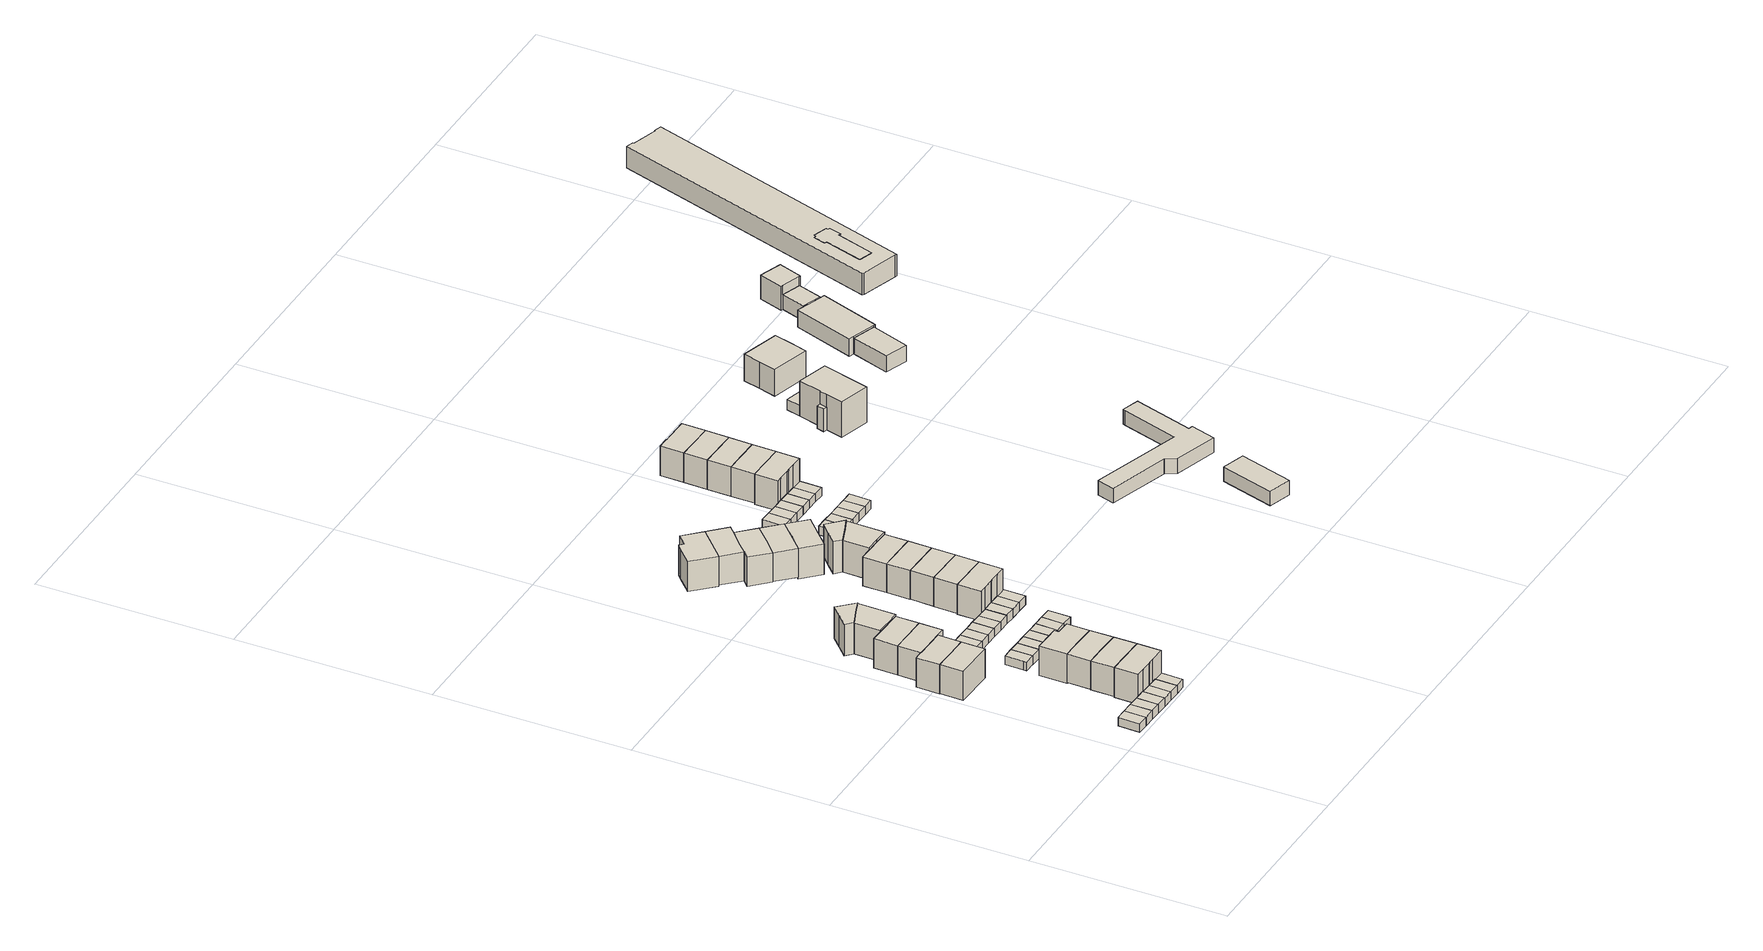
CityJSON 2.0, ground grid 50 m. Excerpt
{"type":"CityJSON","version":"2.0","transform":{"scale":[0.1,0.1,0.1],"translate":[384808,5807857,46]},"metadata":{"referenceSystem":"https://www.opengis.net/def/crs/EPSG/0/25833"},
"CityObjects":{
"building1":{"type":"Building","attributes":{"Gemeindeschluessel":"11000006","BezugspunktDach":"2200","function":"31001_2463","measuredHeight":2.34,"storeysAboveGround":1},"address":[{"country":"Germany","locality":"Berlin","thoroughfareNumber":"16 (1)","thoroughfareName":"Westfalenring"}],"geometry":[{"type":"Solid","lod":"1","boundaries":[[[[0,1,2,3]],[[4,5,6,7]],[[4,7,3,2]],[[5,4,2,1]],[[6,5,1,0]],[[7,6,0,3]]]]}]},
"building2":{"type":"Building","attributes":{"Gemeindeschluessel":"11000006","BezugspunktDach":"2200","function":"31001_2463","measuredHeight":2.36,"storeysAboveGround":1},"address":[{"country":"Germany","locality":"Berlin","thoroughfareNumber":"16 (2)","thoroughfareName":"Westfalenring"}],"geometry":[{"type":"Solid","lod":"1","boundaries":[[[[8,9,1,0]],[[10,11,12,13]],[[10,13,0,1]],[[11,10,1,9]],[[12,11,9,8]],[[13,12,8,0]]]]}]},
"building3":{"type":"Building","attributes":{"Gemeindeschluessel":"11000006","BezugspunktDach":"2200","function":"31001_2463","measuredHeight":2.37,"storeysAboveGround":1},"address":[{"country":"Germany","locality":"Berlin","thoroughfareNumber":"16 (3)","thoroughfareName":"Westfalenring"}],"geometry":[{"type":"Solid","lod":"1","boundaries":[[[[14,15,9,8]],[[11,16,17,12]],[[11,12,8,9]],[[16,11,9,15]],[[17,16,15,14]],[[12,17,14,8]]]]}]},
"building4":{"type":"Building","attributes":{"Gemeindeschluessel":"11000006","BezugspunktDach":"2200","function":"31001_2463","measuredHeight":2.36,"storeysAboveGround":1},"address":[{"country":"Germany","locality":"Berlin","thoroughfareNumber":"16 (4)","thoroughfareName":"Westfalenring"}],"geometry":[{"type":"Solid","lod":"1","boundaries":[[[[18,19,20,15,14]],[[16,21,22,23,17]],[[16,17,14,15]],[[21,16,15,20]],[[22,21,20,19]],[[23,22,19,18]],[[17,23,18,14]]]]}]},
"building5":{"type":"Building","attributes":{"Gemeindeschluessel":"11000006","BezugspunktDach":"2200","function":"31001_1010","measuredHeight":9.63,"storeysAboveGround":2},"address":[{"country":"Germany","locality":"Berlin","thoroughfareNumber":"14A","thoroughfareName":"Westfalenring"}],"geometry":[{"type":"Solid","lod":"1","boundaries":[[[[24,25,26,27,28]],[[29,30,31,32,33]],[[29,33,28,27]],[[30,29,27,26]],[[31,30,26,25]],[[32,31,25,24]],[[33,32,24,28]]]]}]},
"building6":{"type":"Building","attributes":{"Gemeindeschluessel":"11000006","BezugspunktDach":"2200","function":"31001_1010","measuredHeight":9.64,"storeysAboveGround":2},"address":[{"country":"Germany","locality":"Berlin","thoroughfareNumber":"14","thoroughfareName":"Westfalenring"}],"geometry":[{"type":"Solid","lod":"1","boundaries":[[[[26,25,34,35,36,37,38,27]],[[39,40,41,42,43,44,45,46]],[[39,46,27,38]],[[40,39,38,37]],[[41,40,37,36]],[[42,41,36,35]],[[43,42,35,34]],[[44,43,34,25]],[[45,44,25,26]],[[46,45,26,27]]]]}]},
"building7":{"type":"Building","attributes":{"Gemeindeschluessel":"11000006","BezugspunktDach":"2200","function":"31001_2463","measuredHeight":2.31,"storeysAboveGround":1},"address":[{"country":"Germany","locality":"Berlin","thoroughfareNumber":"16 (5)","thoroughfareName":"Westfalenring"}],"geometry":[{"type":"Solid","lod":"1","boundaries":[[[[47,48,49,50]],[[22,51,52,23]],[[22,23,50,49]],[[51,22,49,48]],[[52,51,48,47]],[[23,52,47,50]]]]}]},
"building8":{"type":"Building","attributes":{"Gemeindeschluessel":"11000006","BezugspunktDach":"2200","function":"31001_2463","measuredHeight":2.15,"storeysAboveGround":1},"address":[{"country":"Germany","locality":"Berlin","thoroughfareNumber":"16 (6)","thoroughfareName":"Westfalenring"}],"geometry":[{"type":"Solid","lod":"1","boundaries":[[[[53,54,55,56]],[[51,57,58,52]],[[51,52,56,55]],[[57,51,55,54]],[[58,57,54,53]],[[52,58,53,56]]]]}]},
"building9":{"type":"Building","attributes":{"Gemeindeschluessel":"11000006","BezugspunktDach":"2200","function":"31001_1010","measuredHeight":9.64,"storeysAboveGround":2},"address":[{"country":"Germany","locality":"Berlin","thoroughfareNumber":"12B","thoroughfareName":"Westfalenring"}],"geometry":[{"type":"Solid","lod":"1","boundaries":[[[[59,34,60,61,62,63,37,36]],[[40,64,65,66,67,43,68,41]],[[40,41,36,37]],[[64,40,37,63]],[[65,64,63,62]],[[66,65,62,61]],[[67,66,61,60]],[[43,67,60,34]],[[68,43,34,59]],[[41,68,59,36]]]]}]},
"building10":{"type":"Building","attributes":{"Gemeindeschluessel":"11000006","BezugspunktDach":"2200","function":"31001_1010","measuredHeight":9.8,"storeysAboveGround":2},"address":[{"country":"Germany","locality":"Berlin","thoroughfareNumber":"16C","thoroughfareName":"Westfalenring"}],"geometry":[{"type":"Solid","lod":"1","boundaries":[[[[69,70,71,72,73,74,75,76,77]],[[78,79,80,81,82,83,84,85,86]],[[78,86,77,76]],[[79,78,76,75]],[[80,79,75,74]],[[81,80,74,73]],[[82,81,73,72]],[[83,82,72,71]],[[84,83,71,70]],[[85,84,70,69]],[[86,85,69,77]]]]}]},
"building11":{"type":"Building","attributes":{"Gemeindeschluessel":"11000006","BezugspunktDach":"2200","function":"31001_1010","measuredHeight":9.65,"storeysAboveGround":2},"address":[{"country":"Germany","locality":"Berlin","thoroughfareNumber":"12A","thoroughfareName":"Westfalenring"}],"geometry":[{"type":"Solid","lod":"1","boundaries":[[[[62,61,87,88,89,90,63]],[[91,92,93,94,66,65,64]],[[91,64,63,90]],[[92,91,90,89]],[[93,92,89,88]],[[94,93,88,87]],[[66,94,87,61]],[[65,66,61,62]],[[64,65,62,63]]]]}]},
"building12":{"type":"Building","attributes":{"Gemeindeschluessel":"11000006","BezugspunktDach":"2200","function":"31001_1010","measuredHeight":9.58,"storeysAboveGround":2},"address":[{"country":"Germany","locality":"Berlin","thoroughfareNumber":"16B","thoroughfareName":"Westfalenring"}],"geometry":[{"type":"Solid","lod":"1","boundaries":[[[[74,95,96,97,76]],[[98,99,100,101,102]],[[98,102,76,97]],[[99,98,97,96]],[[100,99,96,95]],[[101,100,95,74]],[[102,101,74,76]]]]}]},
"building13":{"type":"Building","attributes":{"Gemeindeschluessel":"11000006","BezugspunktDach":"2200","function":"31001_2463","measuredHeight":2.21,"storeysAboveGround":1},"address":[{"country":"Germany","locality":"Berlin","thoroughfareNumber":"16 (7)","thoroughfareName":"Westfalenring"}],"geometry":[{"type":"Solid","lod":"1","boundaries":[[[[103,104,54,53]],[[57,105,106,58]],[[57,58,53,54]],[[105,57,54,104]],[[106,105,104,103]],[[58,106,103,53]]]]}]},
"building14":{"type":"Building","attributes":{"Gemeindeschluessel":"11000006","BezugspunktDach":"2200","function":"31001_1010","measuredHeight":9.56,"storeysAboveGround":2},"address":[{"country":"Germany","locality":"Berlin","thoroughfareNumber":"16A","thoroughfareName":"Westfalenring"}],"geometry":[{"type":"Solid","lod":"1","boundaries":[[[[95,107,108,109,97]],[[110,111,112,113,114]],[[110,114,97,109]],[[111,110,109,108]],[[112,111,108,107]],[[113,112,107,95]],[[114,113,95,97]]]]}]},
"building15":{"type":"Building","attributes":{"Gemeindeschluessel":"11000006","BezugspunktDach":"2200","function":"31001_2463","measuredHeight":2.31,"storeysAboveGround":1},"address":[{"country":"Germany","locality":"Berlin","thoroughfareNumber":"14B (1)","thoroughfareName":"Westfalenring"}],"geometry":[{"type":"Solid","lod":"1","boundaries":[[[[115,116,117,118,119,120]],[[121,122,123,124,125,126]],[[121,126,120,119]],[[122,121,119,118]],[[123,122,118,117]],[[124,123,117,116]],[[125,124,116,115]],[[126,125,115,120]]]]}]},
"building16":{"type":"Building","attributes":{"Gemeindeschluessel":"11000006","function":"31001_1010"},"address":[{"country":"Germany","locality":"Berlin","thoroughfareNumber":"12","thoroughfareName":"Westfalenring"}],"children":["building16-1","building16-2"]},
"building16-1":{"type":"BuildingPart","attributes":{"BezugspunktDach":"2200","measuredHeight":9.55,"storeysAboveGround":2},"parents":["building16"],"geometry":[{"type":"MultiSurface","lod":"1","boundaries":[[[127,128,129,130,131,132]],[[133,134,135,94,136,92]],[[133,92,132,131]],[[94,135,129,128]],[[136,94,128,127]],[[92,136,127,132]],[[133,137,131,130,134]],[[134,130,129,135]]]}]},
"building16-2":{"type":"BuildingPart","attributes":{"BezugspunktDach":"2200","measuredHeight":9.68,"storeysAboveGround":2},"parents":["building16"],"geometry":[{"type":"MultiSurface","lod":"1","boundaries":[[[138,139,140,141,142,143]],[[144,145,135,134,133,146]],[[144,146,143,142]],[[145,144,142,141]],[[135,145,141,140]],[[130,129,135,140,139]],[[133,131,130,134,139,138]],[[146,133,138,143]],[[134,135,129,130]],[[134,130,131,133]]]}]},
"building17":{"type":"Building","attributes":{"Gemeindeschluessel":"11000006","BezugspunktDach":"2200","function":"31001_1010","measuredHeight":9.85,"storeysAboveGround":2},"address":[{"country":"Germany","locality":"Berlin","thoroughfareNumber":"16","thoroughfareName":"Westfalenring"}],"geometry":[{"type":"Solid","lod":"1","boundaries":[[[[108,107,147,148,149,150,151,109]],[[152,153,154,155,156,157,158,159]],[[152,159,109,151]],[[153,152,151,150]],[[154,153,150,149]],[[155,154,149,148]],[[156,155,148,147]],[[157,156,147,107]],[[158,157,107,108]],[[159,158,108,109]]]]}]},
"building18":{"type":"Building","attributes":{"Gemeindeschluessel":"11000006","BezugspunktDach":"2200","function":"31001_2463","measuredHeight":2.36,"storeysAboveGround":1},"address":[{"country":"Germany","locality":"Berlin","thoroughfareNumber":"13J (1)","thoroughfareName":"Ahlener Weg"}],"geometry":[{"type":"Solid","lod":"1","boundaries":[[[[160,161,162,117,116,115]],[[163,164,165,166,167,168]],[[163,168,115,116]],[[164,163,116,117]],[[165,164,117,162]],[[166,165,162,161]],[[167,166,161,160]],[[168,167,160,115]]]]}]},
"building19":{"type":"Building","attributes":{"Gemeindeschluessel":"11000006","BezugspunktDach":"2200","function":"31001_2463","measuredHeight":2.21,"storeysAboveGround":1},"address":[{"country":"Germany","locality":"Berlin","thoroughfareNumber":"10C (1)","thoroughfareName":"Westfalenring"}],"geometry":[{"type":"Solid","lod":"1","boundaries":[[[[169,170,171,172]],[[173,174,175,176]],[[173,176,172,171]],[[174,173,171,170]],[[175,174,170,169]],[[176,175,169,172]]]]}]},
"building20":{"type":"Building","attributes":{"Gemeindeschluessel":"11000006","BezugspunktDach":"2200","function":"31001_2463","measuredHeight":2.33,"storeysAboveGround":1},"address":[{"country":"Germany","locality":"Berlin","thoroughfareNumber":"13K (1)","thoroughfareName":"Ahlener Weg"}],"geometry":[{"type":"Solid","lod":"1","boundaries":[[[[177,178,179,162,161,160]],[[180,181,182,183,184,185]],[[180,185,160,161]],[[181,180,161,162]],[[182,181,162,179]],[[183,182,179,178]],[[184,183,178,177]],[[185,184,177,160]]]]}]},
"building21":{"type":"Building","attributes":{"Gemeindeschluessel":"11000006","BezugspunktDach":"2200","function":"31001_2463","measuredHeight":2.23,"storeysAboveGround":1},"address":[{"country":"Germany","locality":"Berlin","thoroughfareNumber":"12 (1)","thoroughfareName":"Westfalenring"}],"geometry":[{"type":"Solid","lod":"1","boundaries":[[[[186,187,170,169]],[[188,189,190,191]],[[188,191,169,170]],[[189,188,170,187]],[[190,189,187,186]],[[191,190,186,169]]]]}]},
"building22":{"type":"Building","attributes":{"Gemeindeschluessel":"11000006","BezugspunktDach":"2200","function":"31001_2463","measuredHeight":2.32,"storeysAboveGround":1},"address":[{"country":"Germany","locality":"Berlin","thoroughfareNumber":"11E (1)","thoroughfareName":"Ahlener Weg"}],"geometry":[{"type":"Solid","lod":"1","boundaries":[[[[192,193,194,179,178,177]],[[183,182,195,196,197,184]],[[183,184,177,178]],[[182,183,178,179]],[[195,182,179,194]],[[196,195,194,193]],[[197,196,193,192]],[[184,197,192,177]]]]}]},
"building23":{"type":"Building","attributes":{"Gemeindeschluessel":"11000006","BezugspunktDach":"2200","function":"31001_2463","measuredHeight":2.23,"storeysAboveGround":1},"address":[{"country":"Germany","locality":"Berlin","thoroughfareNumber":"12B (1)","thoroughfareName":"Westfalenring"}],"geometry":[{"type":"Solid","lod":"1","boundaries":[[[[198,199,187,186]],[[189,200,201,190]],[[189,190,186,187]],[[200,189,187,199]],[[201,200,199,198]],[[190,201,198,186]]]]}]},
"building24":{"type":"Building","attributes":{"Gemeindeschluessel":"11000006","BezugspunktDach":"2200","function":"31001_2463","measuredHeight":2.37,"storeysAboveGround":1},"address":[{"country":"Germany","locality":"Berlin","thoroughfareNumber":"11F (1)","thoroughfareName":"Ahlener Weg"}],"geometry":[{"type":"Solid","lod":"1","boundaries":[[[[202,203,204,194,193,192]],[[205,206,207,208,209,210]],[[205,210,192,193]],[[206,205,193,194]],[[207,206,194,204]],[[208,207,204,203]],[[209,208,203,202]],[[210,209,202,192]]]]}]},
"building25":{"type":"Building","attributes":{"Gemeindeschluessel":"11000006","BezugspunktDach":"2200","function":"31001_2463","measuredHeight":2.25,"storeysAboveGround":1},"address":[{"country":"Germany","locality":"Berlin","thoroughfareNumber":"14 (1)","thoroughfareName":"Westfalenring"}],"geometry":[{"type":"Solid","lod":"1","boundaries":[[[[211,212,199,198]],[[200,213,214,201]],[[200,201,198,199]],[[213,200,199,212]],[[214,213,212,211]],[[201,214,211,198]]]]}]},
"building26":{"type":"Building","attributes":{"Gemeindeschluessel":"11000006","BezugspunktDach":"2200","function":"31001_2463","measuredHeight":2.39,"storeysAboveGround":1},"address":[{"country":"Germany","locality":"Berlin","thoroughfareNumber":"13L (1)","thoroughfareName":"Ahlener Weg"}],"geometry":[{"type":"Solid","lod":"1","boundaries":[[[[215,216,217,204,203,202]],[[208,207,218,219,220,209]],[[208,209,202,203]],[[207,208,203,204]],[[218,207,204,217]],[[219,218,217,216]],[[220,219,216,215]],[[209,220,215,202]]]]}]},
"building27":{"type":"Building","attributes":{"Gemeindeschluessel":"11000006","BezugspunktDach":"2200","function":"31001_2463","measuredHeight":2.25,"storeysAboveGround":1},"address":[{"country":"Germany","locality":"Berlin","thoroughfareNumber":"14A (1)","thoroughfareName":"Westfalenring"}],"geometry":[{"type":"Solid","lod":"1","boundaries":[[[[221,222,223,212,211]],[[213,224,225,226,214]],[[213,214,211,212]],[[224,213,212,223]],[[225,224,223,222]],[[226,225,222,221]],[[214,226,221,211]]]]}]},
"building28":{"type":"Building","attributes":{"Gemeindeschluessel":"11000006","BezugspunktDach":"2200","function":"31001_2463","measuredHeight":2.41,"storeysAboveGround":1},"address":[{"country":"Germany","locality":"Berlin","thoroughfareNumber":"12A (1)","thoroughfareName":"Westfalenring"}],"geometry":[{"type":"Solid","lod":"1","boundaries":[[[[227,228,217,216,215]],[[219,218,229,230,220]],[[219,220,215,216]],[[218,219,216,217]],[[229,218,217,228]],[[230,229,228,227]],[[220,230,227,215]]]]}]},
"building29":{"type":"Building","attributes":{"Gemeindeschluessel":"11000006","BezugspunktDach":"2200","function":"31001_2463","measuredHeight":2.35,"storeysAboveGround":1},"address":[{"country":"Germany","locality":"Berlin","thoroughfareNumber":"13G (1)","thoroughfareName":"Ahlener Weg"}],"geometry":[{"type":"Solid","lod":"1","boundaries":[[[[231,232,233,234]],[[225,235,236,226]],[[225,226,234,233]],[[235,225,233,232]],[[236,235,232,231]],[[226,236,231,234]]]]}]},
"building30":{"type":"Building","attributes":{"Gemeindeschluessel":"11000006","BezugspunktDach":"2200","function":"31001_2463","measuredHeight":2.32,"storeysAboveGround":1},"address":[{"country":"Germany","locality":"Berlin","thoroughfareNumber":"8D (1)","thoroughfareName":"Westfalenring"}],"geometry":[{"type":"Solid","lod":"1","boundaries":[[[[237,238,232,231]],[[235,239,240,236]],[[235,236,231,232]],[[239,235,232,238]],[[240,239,238,237]],[[236,240,237,231]]]]}]},
"building31":{"type":"Building","attributes":{"Gemeindeschluessel":"11000006","BezugspunktDach":"2200","function":"31001_1010","measuredHeight":9.84,"storeysAboveGround":2},"address":[{"country":"Germany","locality":"Berlin","thoroughfareNumber":"8E","thoroughfareName":"Westfalenring"}],"geometry":[{"type":"Solid","lod":"1","boundaries":[[[[241,242,243,244,245,246,247,248,249]],[[250,251,252,253,254,255,256,257,258]],[[250,258,249,248]],[[251,250,248,247]],[[252,251,247,246]],[[253,252,246,245]],[[254,253,245,244]],[[255,254,244,243]],[[256,255,243,242]],[[257,256,242,241]],[[258,257,241,249]]]]}]},
"building32":{"type":"Building","attributes":{"Gemeindeschluessel":"11000006","BezugspunktDach":"2200","function":"31001_1010","measuredHeight":9.87,"storeysAboveGround":2},"address":[{"country":"Germany","locality":"Berlin","thoroughfareNumber":"4","thoroughfareName":"Westfalenring"}],"geometry":[{"type":"Solid","lod":"1","boundaries":[[[[259,260,261,262,263,264,265,266]],[[267,268,269,270,271,272,273,274]],[[267,274,266,265]],[[268,267,265,264]],[[269,268,264,263]],[[270,269,263,262]],[[271,270,262,261]],[[272,271,261,260]],[[273,272,260,259]],[[274,273,259,266]]]]}]},
"building33":{"type":"Building","attributes":{"Gemeindeschluessel":"11000006","BezugspunktDach":"2200","function":"31001_1010","measuredHeight":9.59,"storeysAboveGround":2},"address":[{"country":"Germany","locality":"Berlin","thoroughfareNumber":"8D","thoroughfareName":"Westfalenring"}],"geometry":[{"type":"Solid","lod":"1","boundaries":[[[[246,275,276,277,248]],[[278,279,280,281,282]],[[278,282,248,277]],[[279,278,277,276]],[[280,279,276,275]],[[281,280,275,246]],[[282,281,246,248]]]]}]},
"building34":{"type":"Building","attributes":{"Gemeindeschluessel":"11000006","BezugspunktDach":"2200","function":"31001_2463","measuredHeight":2.33,"storeysAboveGround":1},"address":[{"country":"Germany","locality":"Berlin","thoroughfareNumber":"8C (1)","thoroughfareName":"Westfalenring"}],"geometry":[{"type":"Solid","lod":"1","boundaries":[[[[283,284,285,238,237]],[[239,286,287,288,240]],[[239,240,237,238]],[[286,239,238,285]],[[287,286,285,284]],[[288,287,284,283]],[[240,288,283,237]]]]}]},
"building35":{"type":"Building","attributes":{"Gemeindeschluessel":"11000006","BezugspunktDach":"2200","function":"31001_1010","measuredHeight":9.57,"storeysAboveGround":2},"address":[{"country":"Germany","locality":"Berlin","thoroughfareNumber":"4A","thoroughfareName":"Westfalenring"}],"geometry":[{"type":"Solid","lod":"1","boundaries":[[[[289,290,291,292,293,261,260,259]],[[294,295,296,297,298,299,300,301]],[[294,301,259,260]],[[295,294,260,261]],[[296,295,261,293]],[[297,296,293,292]],[[298,297,292,291]],[[299,298,291,290]],[[300,299,290,289]],[[301,300,289,259]]]]}]},
"building36":{"type":"Building","attributes":{"Gemeindeschluessel":"11000006","BezugspunktDach":"2200","function":"31001_1010","measuredHeight":9.54,"storeysAboveGround":2},"address":[{"country":"Germany","locality":"Berlin","thoroughfareNumber":"8C","thoroughfareName":"Westfalenring"}],"geometry":[{"type":"Solid","lod":"1","boundaries":[[[[275,302,303,304,277]],[[305,306,307,308,309]],[[305,309,277,304]],[[306,305,304,303]],[[307,306,303,302]],[[308,307,302,275]],[[309,308,275,277]]]]}]},
"building37":{"type":"Building","attributes":{"Gemeindeschluessel":"11000006","BezugspunktDach":"2200","function":"31001_1010","measuredHeight":9.67,"storeysAboveGround":2},"address":[{"country":"Germany","locality":"Berlin","thoroughfareNumber":"6","thoroughfareName":"Westfalenring"}],"geometry":[{"type":"Solid","lod":"1","boundaries":[[[[310,311,312,313,314,315,316,317]],[[300,299,318,297,319,320,321,322]],[[300,322,317,316]],[[299,300,316,315]],[[318,299,315,314]],[[297,318,314,313]],[[319,297,313,312]],[[320,319,312,311]],[[321,320,311,310]],[[322,321,310,317]]]]}]},
"building38":{"type":"Building","attributes":{"Gemeindeschluessel":"11000006","BezugspunktDach":"2200","function":"31001_1010","measuredHeight":9.6,"storeysAboveGround":2},"address":[{"country":"Germany","locality":"Berlin","thoroughfareNumber":"8B","thoroughfareName":"Westfalenring"}],"geometry":[{"type":"Solid","lod":"1","boundaries":[[[[302,323,324,325,304]],[[326,327,328,329,330]],[[326,330,304,325]],[[327,326,325,324]],[[328,327,324,323]],[[329,328,323,302]],[[330,329,302,304]]]]}]},
"building39":{"type":"Building","attributes":{"Gemeindeschluessel":"11000006","BezugspunktDach":"2200","function":"31001_1010","measuredHeight":9.6,"storeysAboveGround":2},"address":[{"country":"Germany","locality":"Berlin","thoroughfareNumber":"6A","thoroughfareName":"Westfalenring"}],"geometry":[{"type":"Solid","lod":"1","boundaries":[[[[331,332,312,310]],[[333,334,335,336]],[[333,336,310,312]],[[334,333,312,332]],[[335,334,332,331]],[[336,335,331,310]]]]}]},
"building40":{"type":"Building","attributes":{"Gemeindeschluessel":"11000006","BezugspunktDach":"2200","function":"31001_1010","measuredHeight":9.59,"storeysAboveGround":2},"address":[{"country":"Germany","locality":"Berlin","thoroughfareNumber":"8A","thoroughfareName":"Westfalenring"}],"geometry":[{"type":"Solid","lod":"1","boundaries":[[[[324,323,337,338,339,340,341,325]],[[342,343,344,345,346,328,327,326]],[[342,326,325,341]],[[343,342,341,340]],[[344,343,340,339]],[[345,344,339,338]],[[346,345,338,337]],[[328,346,337,323]],[[327,328,323,324]],[[326,327,324,325]]]]}]},
"building41":{"type":"Building","attributes":{"Gemeindeschluessel":"11000006","BezugspunktDach":"2200","function":"31001_1010","measuredHeight":10.06,"storeysAboveGround":2},"address":[{"country":"Germany","locality":"Berlin","thoroughfareNumber":"6B","thoroughfareName":"Westfalenring"}],"geometry":[{"type":"Solid","lod":"1","boundaries":[[[[347,348,349,332,350,331]],[[351,352,353,354,355,356]],[[351,356,331,350]],[[352,351,350,332]],[[353,352,332,349]],[[354,353,349,348]],[[355,354,348,347]],[[356,355,347,331]]]]}]},
"building42":{"type":"Building","attributes":{"Gemeindeschluessel":"11000006","function":"31001_1010"},"address":[{"country":"Germany","locality":"Berlin","thoroughfareNumber":"8","thoroughfareName":"Westfalenring"}],"children":["building42-1","building42-2"]},
"building42-1":{"type":"BuildingPart","attributes":{"BezugspunktDach":"2200","measuredHeight":9.67,"storeysAboveGround":2},"parents":["building42"],"geometry":[{"type":"MultiSurface","lod":"1","boundaries":[[[357,358,359,360,361,362]],[[363,364,365,366,367,368]],[[363,368,362,361]],[[364,369,370,360]],[[366,365,359,358]],[[367,366,358,357]],[[368,367,357,362]],[[363,361,370,369]],[[365,364,360,359]]]}]},
"building42-2":{"type":"BuildingPart","attributes":{"BezugspunktDach":"2200","measuredHeight":9.3,"storeysAboveGround":2},"parents":["building42"],"geometry":[{"type":"MultiSurface","lod":"1","boundaries":[[[371,372,373,374,375,376]],[[377,378,365,364,363,379]],[[377,379,376,375]],[[378,377,375,374]],[[365,378,374,373]],[[364,360,359,373,372]],[[361,370,372,371]],[[379,363,371,376]],[[365,359,360,364]],[[380,363,364,370,361]]]}]},
"building43":{"type":"Building","attributes":{"Gemeindeschluessel":"11000006","BezugspunktDach":"2200","function":"31001_2463","measuredHeight":2.31,"storeysAboveGround":1},"address":[{"country":"Germany","locality":"Berlin","thoroughfareNumber":"10B (1)","thoroughfareName":"Westfalenring"}],"geometry":[{"type":"Solid","lod":"1","boundaries":[[[[381,382,383,384]],[[385,386,387,388]],[[385,388,384,383]],[[386,385,383,382]],[[387,386,382,381]],[[388,387,381,384]]]]}]},
"building44":{"type":"Building","attributes":{"Gemeindeschluessel":"11000006","BezugspunktDach":"2200","function":"31001_2463","measuredHeight":2.28,"storeysAboveGround":1},"address":[{"country":"Germany","locality":"Berlin","thoroughfareNumber":"4A (1)","thoroughfareName":"Westfalenring"}],"geometry":[{"type":"Solid","lod":"1","boundaries":[[[[389,390,391,392]],[[393,394,395,396]],[[393,396,392,391]],[[394,393,391,390]],[[395,394,390,389]],[[396,395,389,392]]]]}]},
"building45":{"type":"Building","attributes":{"Gemeindeschluessel":"11000006","BezugspunktDach":"2200","function":"31001_2463","measuredHeight":2.23,"storeysAboveGround":1},"address":[{"country":"Germany","locality":"Berlin","thoroughfareNumber":"10A (1)","thoroughfareName":"Westfalenring"}],"geometry":[{"type":"Solid","lod":"1","boundaries":[[[[397,398,382,381]],[[399,400,401,402]],[[399,402,381,382]],[[400,399,382,398]],[[401,400,398,397]],[[402,401,397,381]]]]}]},
"building46":{"type":"Building","attributes":{"Gemeindeschluessel":"11000006","BezugspunktDach":"2200","function":"31001_2463","measuredHeight":2.28,"storeysAboveGround":1},"address":[{"country":"Germany","locality":"Berlin","thoroughfareNumber":"4 (1)","thoroughfareName":"Westfalenring"}],"geometry":[{"type":"Solid","lod":"1","boundaries":[[[[403,404,390,389]],[[394,405,406,395]],[[394,395,389,390]],[[405,394,390,404]],[[406,405,404,403]],[[395,406,403,389]]]]}]},
"building47":{"type":"Building","attributes":{"Gemeindeschluessel":"11000006","BezugspunktDach":"2200","function":"31001_2463","measuredHeight":2.29,"storeysAboveGround":1},"address":[{"country":"Germany","locality":"Berlin","thoroughfareNumber":"6 (1)","thoroughfareName":"Westfalenring"}],"geometry":[{"type":"Solid","lod":"1","boundaries":[[[[407,408,398,397]],[[409,410,411,412]],[[409,412,397,398]],[[410,409,398,408]],[[411,410,408,407]],[[412,411,407,397]]]]}]},
"building48":{"type":"Building","attributes":{"Gemeindeschluessel":"11000006","BezugspunktDach":"2200","function":"31001_2463","measuredHeight":2.28,"storeysAboveGround":1},"address":[{"country":"Germany","locality":"Berlin","thoroughfareNumber":"2E (1)","thoroughfareName":"Westfalenring"}],"geometry":[{"type":"Solid","lod":"1","boundaries":[[[[413,414,415,404,403]],[[405,416,417,418,406]],[[405,406,403,404]],[[416,405,404,415]],[[417,416,415,414]],[[418,417,414,413]],[[406,418,413,403]]]]}]},
"building49":{"type":"Building","attributes":{"Gemeindeschluessel":"11000006","BezugspunktDach":"2200","function":"31001_2463","measuredHeight":2.29,"storeysAboveGround":1},"address":[{"country":"Germany","locality":"Berlin","thoroughfareNumber":"6B (1)","thoroughfareName":"Westfalenring"}],"geometry":[{"type":"Solid","lod":"1","boundaries":[[[[419,420,408,407]],[[410,421,422,411]],[[410,411,407,408]],[[421,410,408,420]],[[422,421,420,419]],[[411,422,419,407]]]]}]},
"building50":{"type":"Building","attributes":{"Gemeindeschluessel":"11000006","BezugspunktDach":"2200","function":"31001_2463","measuredHeight":2.35,"storeysAboveGround":1},"address":[{"country":"Germany","locality":"Berlin","thoroughfareNumber":"2C (1)","thoroughfareName":"Westfalenring"}],"geometry":[{"type":"Solid","lod":"1","boundaries":[[[[423,424,414,413]],[[417,425,426,418]],[[417,418,413,414]],[[425,417,414,424]],[[426,425,424,423]],[[418,426,423,413]]]]}]},
"building51":{"type":"Building","attributes":{"Gemeindeschluessel":"11000006","BezugspunktDach":"2200","function":"31001_2463","measuredHeight":2.29,"storeysAboveGround":1},"address":[{"country":"Germany","locality":"Berlin","thoroughfareNumber":"10 (1)","thoroughfareName":"Westfalenring"}],"geometry":[{"type":"Solid","lod":"1","boundaries":[[[[427,428,420,419]],[[421,429,430,422]],[[421,422,419,420]],[[429,421,420,428]],[[430,429,428,427]],[[422,430,427,419]]]]}]},
"building52":{"type":"Building","attributes":{"Gemeindeschluessel":"11000006","BezugspunktDach":"2200","function":"31001_2463","measuredHeight":2.26,"storeysAboveGround":1},"address":[{"country":"Germany","locality":"Berlin","thoroughfareNumber":"2A (1)","thoroughfareName":"Westfalenring"}],"geometry":[{"type":"Solid","lod":"1","boundaries":[[[[431,432,433,434]],[[425,435,436,426]],[[425,426,434,433]],[[435,425,433,432]],[[436,435,432,431]],[[426,436,431,434]]]]}]},
"building53":{"type":"Building","attributes":{"Gemeindeschluessel":"11000006","BezugspunktDach":"2200","function":"31001_1010","measuredHeight":9.91,"storeysAboveGround":2},"address":[{"country":"Germany","locality":"Berlin","thoroughfareNumber":"2E","thoroughfareName":"Westfalenring"}],"geometry":[{"type":"Solid","lod":"1","boundaries":[[[[437,438,439,440,441,442,443,444,445]],[[446,447,448,449,450,451,452,453,454]],[[446,454,445,444]],[[447,446,444,443]],[[448,447,443,442]],[[449,448,442,441]],[[450,449,441,440]],[[451,450,440,439]],[[452,451,439,438]],[[453,452,438,437]],[[454,453,437,445]]]]}]},
"building54":{"type":"Building","attributes":{"Gemeindeschluessel":"11000006","BezugspunktDach":"2200","function":"31001_2463","measuredHeight":2.27,"storeysAboveGround":1},"address":[{"country":"Germany","locality":"Berlin","thoroughfareNumber":"2 (1)","thoroughfareName":"Westfalenring"}],"geometry":[{"type":"Solid","lod":"1","boundaries":[[[[455,456,432,431]],[[435,457,458,436]],[[435,436,431,432]],[[457,435,432,456]],[[458,457,456,455]],[[436,458,455,431]]]]}]},
"building55":{"type":"Building","attributes":{"Gemeindeschluessel":"11000006","BezugspunktDach":"2200","function":"31001_1010","measuredHeight":9.66,"storeysAboveGround":2},"address":[{"country":"Germany","locality":"Berlin","thoroughfareNumber":"2D","thoroughfareName":"Westfalenring"}],"geometry":[{"type":"Solid","lod":"1","boundaries":[[[[442,459,460,461,444]],[[462,463,464,465,466]],[[462,466,444,461]],[[463,462,461,460]],[[464,463,460,459]],[[465,464,459,442]],[[466,465,442,444]]]]}]},
"building56":{"type":"Building","attributes":{"Gemeindeschluessel":"11000006","BezugspunktDach":"2200","function":"31001_1010","measuredHeight":9.63,"storeysAboveGround":2},"address":[{"country":"Germany","locality":"Berlin","thoroughfareNumber":"2C","thoroughfareName":"Westfalenring"}],"geometry":[{"type":"Solid","lod":"1","boundaries":[[[[459,467,468,469,461]],[[470,471,472,464,462]],[[470,462,461,469]],[[471,470,469,468]],[[472,471,468,467]],[[464,472,467,459]],[[462,464,459,461]]]]}]},
"building57":{"type":"Building","attributes":{"Gemeindeschluessel":"11000006","BezugspunktDach":"2200","function":"31001_1010","measuredHeight":9.64,"storeysAboveGround":2},"address":[{"country":"Germany","locality":"Berlin","thoroughfareNumber":"2B","thoroughfareName":"Westfalenring"}],"geometry":[{"type":"Solid","lod":"1","boundaries":[[[[467,473,474,475,469]],[[476,477,478,472,470]],[[476,470,469,475]],[[477,476,475,474]],[[478,477,474,473]],[[472,478,473,467]],[[470,472,467,469]]]]}]},
"building58":{"type":"Building","attributes":{"Gemeindeschluessel":"11000006","BezugspunktDach":"2200","function":"31001_1010","measuredHeight":9.6,"storeysAboveGround":2},"address":[{"country":"Germany","locality":"Berlin","thoroughfareNumber":"2A","thoroughfareName":"Westfalenring"}],"geometry":[{"type":"Solid","lod":"1","boundaries":[[[[474,473,479,480,481,482,483,475]],[[484,485,486,487,488,478,477,476]],[[484,476,475,483]],[[485,484,483,482]],[[486,485,482,481]],[[487,486,481,480]],[[488,487,480,479]],[[478,488,479,473]],[[477,478,473,474]],[[476,477,474,475]]]]}]},
"building59":{"type":"Building","attributes":{"Gemeindeschluessel":"11000006","BezugspunktDach":"2200","function":"31001_2523","measuredHeight":3.89,"storeysAboveGround":1},"address":[{"country":"Germany","locality":"Berlin","thoroughfareNumber":"22N (3)","thoroughfareName":"Fürstenstraße"}],"geometry":[{"type":"Solid","lod":"1","boundaries":[[[[489,490,491,492]],[[493,494,495,496]],[[493,496,492,491]],[[494,493,491,490]],[[495,494,490,489]],[[496,495,489,492]]]]}]},
"building60":{"type":"Building","attributes":{"Gemeindeschluessel":"11000006","BezugspunktDach":"2200","function":"31001_3095","measuredHeight":4.02,"storeysAboveGround":1},"address":[{"country":"Germany","locality":"Berlin","thoroughfareNumber":"22N (2)","thoroughfareName":"Fürstenstraße"}],"geometry":[{"type":"Solid","lod":"1","boundaries":[[[[497,498,499,500,501,502,503,504,505,506,507,508,509,510]],[[511,512,513,514,515,516,517,518,519,520,521,522,523,524]],[[511,524,510,509]],[[512,511,509,508]],[[513,512,508,507]],[[514,513,507,506]],[[515,514,506,505]],[[516,515,505,504]],[[517,516,504,503]],[[518,517,503,502]],[[519,518,502,501]],[[520,519,501,500]],[[521,520,500,499]],[[522,521,499,498]],[[523,522,498,497]],[[524,523,497,510]]]]}]},
"building61":{"type":"Building","attributes":{"Gemeindeschluessel":"11000006","BezugspunktDach":"2200","function":"51009_1610","measuredHeight":6.18,"storeysAboveGround":0},"address":[{"country":"Germany","locality":"Berlin"}],"geometry":[{"type":"Solid","lod":"1","boundaries":[[[[525,526,527,528]],[[529,530,531,532]],[[529,532,528,527]],[[530,529,527,526]],[[531,530,526,525]],[[532,531,525,528]]]]}]},
"building62":{"type":"Building","attributes":{"Gemeindeschluessel":"11000006","BezugspunktDach":"2200","function":"31001_1010","measuredHeight":10.34,"storeysAboveGround":2},"address":[{"country":"Germany","locality":"Berlin","thoroughfareNumber":"3A","thoroughfareName":"Westfalenring"}],"geometry":[{"type":"Solid","lod":"1","boundaries":[[[[533,534,535,536,537,538,539,540]],[[531,541,530,542,543,544,545,546]],[[531,546,540,539]],[[541,531,539,538]],[[530,541,538,537]],[[542,530,537,536]],[[543,542,536,535]],[[544,543,535,534]],[[545,544,534,533]],[[546,545,533,540]]]]}]},
"building63":{"type":"Building","attributes":{"Gemeindeschluessel":"11000006","BezugspunktDach":"2200","function":"31001_2463","measuredHeight":2.84,"storeysAboveGround":1},"address":[{"country":"Germany","locality":"Berlin","thoroughfareNumber":"3A (1)","thoroughfareName":"Westfalenring"}],"geometry":[{"type":"Solid","lod":"1","boundaries":[[[[547,548,549,550]],[[551,552,553,542]],[[551,542,550,549]],[[552,551,549,548]],[[553,552,548,547]],[[542,553,547,550]]]]}]},
"building64":{"type":"Building","attributes":{"Gemeindeschluessel":"11000006","BezugspunktDach":"2200","function":"31001_1010","measuredHeight":10.02,"storeysAboveGround":2},"address":[{"country":"Germany","locality":"Berlin","thoroughfareNumber":"3","thoroughfareName":"Westfalenring"}],"geometry":[{"type":"Solid","lod":"1","boundaries":[[[[554,555,556,557,558,559]],[[560,561,562,563,564,565]],[[560,565,559,558]],[[561,560,558,557]],[[562,561,557,556]],[[563,562,556,555]],[[564,563,555,554]],[[565,564,554,559]]]]}]},
"building65":{"type":"Building","attributes":{"Gemeindeschluessel":"11000006","function":"31001_2090"},"address":[{"country":"Germany","locality":"Berlin","thoroughfareNumber":"1 (6)","thoroughfareName":"Holtheimer Weg"}],"children":["building65-1","building65-2"]},
"building65-1":{"type":"BuildingPart","attributes":{"BezugspunktDach":"2200","measuredHeight":5.76,"storeysAboveGround":1},"parents":["building65"],"geometry":[{"type":"MultiSurface","lod":"1","boundaries":[[[566,567,568,569,570,571,572,573,574]],[[575,576,577,578,579,580,581,582,583]],[[575,583,574,573]],[[576,575,573,572]],[[577,576,572,571]],[[578,577,571,570]],[[579,578,570,569]],[[580,579,569,568]],[[581,580,568,567]],[[582,584,585,567,566]],[[583,582,566,574]],[[581,585,584,582]]]}]},
"building65-2":{"type":"BuildingPart","attributes":{"BezugspunktDach":"2200","measuredHeight":4.28,"storeysAboveGround":1},"parents":["building65"],"geometry":[{"type":"Solid","lod":"1","boundaries":[[[[586,585,584,587]],[[582,581,588,589]],[[582,589,587,584]],[[588,581,585,586]],[[589,588,586,587]],[[581,582,584,585]]]]}]},
"building66":{"type":"Building","attributes":{"Gemeindeschluessel":"11000006","function":"31001_2090"},"address":[{"country":"Germany","locality":"Berlin","thoroughfareNumber":"1 (5)","thoroughfareName":"Holtheimer Weg"}],"children":["building66-1","building66-2"]},
"building66-1":{"type":"BuildingPart","attributes":{"BezugspunktDach":"2200","measuredHeight":6.5,"storeysAboveGround":2},"parents":["building66"],"geometry":[{"type":"MultiSurface","lod":"1","boundaries":[[[590,591,592,593,594,595]],[[596,597,598,599,600,601]],[[596,601,595,594]],[[597,596,594,593]],[[598,597,593,592]],[[599,598,592,591]],[[602,603,591,590]],[[600,599,604,605]],[[601,600,590,595]],[[605,604,603,602]]]}]},
"building66-2":{"type":"BuildingPart","attributes":{"BezugspunktDach":"2200","measuredHeight":4.01,"storeysAboveGround":2},"parents":["building66"],"geometry":[{"type":"MultiSurface","lod":"1","boundaries":[[[606,603,602,607]],[[605,604,608,609]],[[605,609,607,602]],[[608,604,603,606]],[[609,608,606,607]],[[604,605,602,603,610]]]}]},
"building67":{"type":"Building","attributes":{"Gemeindeschluessel":"11000006","BezugspunktDach":"2200","function":"31001_3095","measuredHeight":5.78,"storeysAboveGround":1},"address":[{"country":"Germany","locality":"Berlin","thoroughfareNumber":"22N (1)","thoroughfareName":"Fürstenstraße"}],"geometry":[{"type":"Solid","lod":"1","boundaries":[[[[611,612,613,614,615,616,617,618,619,620,621,622]],[[623,624,625,626,627,628,629,630,631,632,633,634]],[[623,634,622,621]],[[624,623,621,620]],[[625,624,620,619]],[[626,625,619,618]],[[627,626,618,617]],[[628,627,617,616]],[[629,628,616,615]],[[630,629,615,614]],[[631,630,614,613]],[[632,631,613,612]],[[633,632,612,611]],[[634,633,611,622]]]]}]},
"building68":{"type":"Building","attributes":{"Gemeindeschluessel":"11000006","BezugspunktDach":"2200","function":"51009_1610","measuredHeight":5.73,"storeysAboveGround":0},"address":[{"country":"Germany","locality":"Berlin"}],"geometry":[{"type":"Solid","lod":"1","boundaries":[[[[635,636,637,638,639,640,641,642,643,644]],[[645,646,647,648,649,650,651,652,653,654]],[[645,654,644,643]],[[646,645,643,642]],[[647,646,642,641]],[[648,647,641,640]],[[649,648,640,639]],[[650,649,639,638]],[[651,650,638,637]],[[652,651,637,636]],[[653,652,636,635]],[[654,653,635,644]]]]}]}
},
"vertices":[
[108,11,25],[109,67,25],[80,67,25],[78,12,25],[80,67,2],[109,67,2],[108,11,2],[78,12,2],
[138,11,25],[139,66,25],[109,67,1],[139,66,1],[138,11,1],[108,11,1],
[167,10,25],[168,65,25],[168,65,1],[167,10,1],
[197,9,25],[198,65,25],[177,65,25],[177,65,1],[198,65,1],[197,9,1],
[114,419,84],[115,479,84],[63,480,84],[11,481,84],[10,421,84],[11,481,6],[63,480,6],[115,479,6],[114,419,6],[10,421,6],
[117,539,84],[65,540,84],[36,540,84],[36,541,84],[12,541,84],[12,541,5],[36,541,5],[36,540,5],[65,540,5],[117,539,5],[115,479,5],[63,480,5],[11,481,5],
[227,9,24],[228,64,24],[198,65,24],[197,9,24],[228,64,1],[227,9,1],
[257,8,23],[258,64,23],[228,64,23],[227,9,23],[258,64,1],[257,8,1],
[88,539,84],[140,538,84],[141,598,84],[89,599,84],[37,600,84],[37,600,5],[89,599,5],[141,598,5],[140,538,5],[88,539,5],
[201,65,83],[228,64,83],[232,64,83],[246,64,83],[287,63,83],[288,124,83],[233,125,83],[178,126,83],[177,65,83],[178,126,3],[233,125,3],[288,124,3],[287,63,3],[246,64,3],[232,64,3],[228,64,3],[201,65,3],[177,65,3],
[142,658,84],[90,659,84],[69,660,84],[39,661,84],[39,661,5],[69,660,5],[90,659,5],[142,658,5],
[288,183,83],[233,185,83],[179,186,83],[179,186,5],[233,185,5],[288,183,5],[288,124,5],[178,126,5],
[286,8,23],[287,63,23],[287,63,1],[286,8,1],
[288,243,83],[234,245,83],[180,246,83],[180,246,6],[234,245,6],[288,243,6],[288,183,6],[179,186,6],
[216,350,25],[217,357,25],[217,406,25],[188,406,25],[187,358,25],[187,351,25],[187,358,2],[188,406,2],[217,406,2],[217,357,2],[216,350,2],[187,351,2],
[106,659,89],[142,658,89],[144,755,89],[107,741,89],[70,726,89],[69,660,89],[70,726,5],[107,741,5],[144,755,5],[106,659,5],[70,726,79],
[70,726,90],[107,741,90],[144,755,90],[106,794,90],[80,769,90],[53,743,90],[80,769,5],[106,794,5],[53,743,5],
[289,302,83],[252,303,83],[253,315,83],[235,315,83],[181,317,83],[181,317,3],[235,315,3],[253,315,3],[252,303,3],[289,302,3],[288,243,3],[234,245,3],[180,246,3],
[246,349,25],[246,357,25],[247,405,25],[217,357,1],[217,406,1],[247,405,1],[246,357,1],[246,349,1],[216,350,1],
[219,479,24],[220,535,24],[190,535,24],[189,480,24],[190,535,2],[220,535,2],[219,479,2],[189,480,2],
[276,349,25],[276,356,25],[277,405,25],[246,357,2],[247,405,2],[277,405,2],[276,356,2],[276,349,2],[246,349,2],
[249,479,24],[250,534,24],[220,535,1],[250,534,1],[249,479,1],[219,479,1],
[305,348,25],[306,356,25],[307,404,25],[307,404,2],[306,356,2],[305,348,2],
[278,478,24],[279,534,24],[279,534,1],[278,478,1],
[335,347,25],[335,355,25],[336,404,25],[306,356,1],[307,404,1],[336,404,1],[335,355,1],[335,347,1],[305,348,1],
[308,477,24],[309,533,24],[309,533,1],[308,477,1],
[365,347,25],[365,355,25],[366,404,25],[366,404,1],[365,355,1],[365,347,1],
[338,477,24],[339,532,24],[320,533,24],[320,533,1],[339,532,1],[338,477,1],
[396,346,25],[397,403,25],[397,403,1],[396,346,1],
[367,476,25],[368,532,25],[339,532,25],[338,477,25],[368,532,1],[367,476,1],
[397,476,25],[398,531,25],[398,531,1],[397,476,1],
[339,532,83],[368,532,83],[372,532,83],[398,531,83],[424,531,83],[425,591,83],[373,592,83],[321,593,83],[320,533,83],[321,593,3],[373,592,3],[425,591,3],[424,531,3],[398,531,3],[372,532,3],[368,532,3],[339,532,3],[320,533,3],
[176,1120,88],[214,1157,88],[251,1193,88],[210,1236,88],[185,1212,88],[176,1221,88],[163,1209,88],[126,1173,88],[163,1209,7],[176,1221,7],[185,1212,7],[210,1236,7],[251,1193,7],[214,1157,7],[176,1120,7],[126,1173,7],
[427,651,83],[374,652,83],[322,653,83],[322,653,5],[374,652,5],[427,651,5],[425,591,5],[321,593,5],
[427,475,25],[428,531,25],[424,531,25],[424,531,1],[428,531,1],[427,475,1],
[217,1077,88],[218,1077,88],[255,1113,88],[276,1133,88],[293,1150,88],[214,1157,10],[251,1193,10],[293,1150,10],[276,1133,10],[255,1113,10],[218,1077,10],[217,1077,10],[176,1120,10],
[428,711,83],[376,712,83],[324,713,83],[324,713,6],[376,712,6],[428,711,6],[427,651,6],[322,653,6],
[242,1017,89],[280,1053,89],[317,1090,89],[276,1133,89],[238,1097,89],[218,1077,89],[217,1077,89],[200,1061,89],[238,1097,10],[317,1090,10],[280,1053,10],[242,1017,10],[200,1061,10],
[429,771,83],[377,772,83],[325,773,83],[325,773,5],[377,772,5],[429,771,5],[428,711,5],[324,713,5],
[284,974,89],[359,1047,89],[317,1090,11],[359,1047,11],[284,974,11],[242,1017,11],
[430,831,83],[378,832,83],[356,832,83],[356,833,83],[326,833,83],[326,833,5],[356,833,5],[356,832,5],[378,832,5],[430,831,5],
[326,931,89],[363,967,89],[401,1003,89],[321,1010,89],[321,1010,6],[359,1047,6],[401,1003,6],[363,967,6],[326,931,6],[284,974,6],
[393,832,89],[430,831,89],[432,928,89],[395,913,89],[357,899,89],[356,832,89],[357,899,4],[395,913,4],[432,928,4],[430,831,4],[393,832,4],[356,832,4],[394,913,4],[394,913,89],
[357,899,91],[394,913,91],[432,928,91],[394,966,91],[367,941,91],[341,915,91],[367,941,4],[394,966,4],[341,915,4],[357,899,49],
[495,960,28],[497,1015,28],[467,1015,28],[466,960,28],[467,1015,5],[497,1015,5],[495,960,5],[466,960,5],
[462,1083,29],[463,1139,29],[433,1140,29],[432,1084,29],[433,1140,6],[463,1139,6],[462,1083,6],[432,1084,6],
[525,959,28],[526,1014,28],[497,1015,6],[526,1014,6],[525,959,6],[495,960,6],
[492,1083,29],[493,1138,29],[493,1138,6],[492,1083,6],
[555,959,28],[556,1014,28],[526,1014,5],[556,1014,5],[555,959,5],[525,959,5],
[521,1082,29],[522,1138,29],[509,1138,29],[509,1138,6],[522,1138,6],[521,1082,6],
[585,958,28],[586,1013,28],[586,1013,5],[585,958,5],
[551,1081,29],[552,1137,29],[552,1137,6],[551,1081,6],
[614,958,28],[615,1013,28],[615,1013,5],[614,958,5],
[581,1081,28],[582,1137,28],[552,1137,28],[551,1081,28],[582,1137,6],[581,1081,6],
[522,1138,89],[552,1137,89],[560,1137,89],[582,1137,89],[611,1136,89],[613,1196,89],[562,1197,89],[510,1198,89],[509,1138,89],[510,1198,7],[562,1197,7],[613,1196,7],[611,1136,7],[582,1137,7],[560,1137,7],[552,1137,7],[522,1138,7],[509,1138,7],
[610,1080,28],[611,1136,28],[611,1136,6],[610,1080,6],
[614,1256,89],[563,1257,89],[511,1258,89],[511,1258,10],[563,1257,10],[614,1256,10],[613,1196,10],[510,1198,10],
[616,1316,89],[564,1317,89],[512,1318,89],[512,1318,10],[564,1317,10],[616,1316,10],
[618,1376,89],[566,1377,89],[514,1378,89],[514,1378,10],[566,1377,10],[618,1376,10],
[619,1436,89],[567,1437,89],[545,1437,89],[545,1438,89],[515,1438,89],[515,1438,10],[545,1438,10],[545,1437,10],[567,1437,10],[619,1436,10],
[1089,145,43],[1131,283,43],[1072,301,43],[1030,163,43],[1072,301,4],[1131,283,4],[1089,145,4],[1030,163,4],
[1040,435,43],[1041,435,43],[1055,409,43],[1167,374,43],[1187,438,43],[1175,441,43],[1221,589,43],[1223,594,43],[1179,608,43],[1177,602,43],[1131,455,43],[1054,479,43],[896,528,43],[882,484,43],[896,528,3],[1054,479,3],[1131,455,3],[1177,602,3],[1179,608,3],[1223,594,3],[1221,589,3],[1175,441,3],[1187,438,3],[1167,374,3],[1055,409,3],[1041,435,3],[1040,435,3],[882,484,3],
[857,1191,65],[863,1211,65],[853,1213,65],[847,1194,65],[853,1213,4],[863,1211,4],[857,1191,4],[847,1194,4],
[925,1125,99],[942,1187,99],[960,1248,99],[880,1271,99],[863,1211,99],[862,1210,99],[857,1191,99],[845,1148,99],[862,1210,4],[880,1271,4],[960,1248,4],[942,1187,4],[925,1125,4],[845,1148,4],
[952,1250,32],[963,1288,32],[890,1308,32],[880,1271,32],[890,1308,4],[963,1288,4],[952,1250,4],
[1023,1328,78],[1036,1372,78],[1048,1417,78],[949,1445,78],[937,1400,78],[924,1356,78],[937,1400,6],[949,1445,6],[1048,1417,6],[1036,1372,6],[1023,1328,6],[924,1356,6],
[1158,1275,53],[1218,1255,53],[1222,1254,53],[1276,1409,53],[1264,1413,53],[1237,1423,53],[1214,1430,53],[1198,1436,53],[1144,1279,53],[1198,1436,6],[1214,1430,6],[1237,1423,6],[1264,1413,6],[1276,1409,6],[1222,1254,6],[1218,1255,6],[1158,1275,6],[1144,1279,6],[1158,1275,49],[1218,1255,49],
[1184,1156,49],[1124,1177,49],[1184,1156,6],[1124,1177,6],
[1236,1493,79],[1285,1476,79],[1288,1475,79],[1309,1536,79],[1252,1556,79],[1231,1494,79],[1252,1556,14],[1309,1536,14],[1288,1475,14],[1285,1476,14],[1236,1493,14],[1231,1494,14],[1236,1493,55],[1285,1476,55],[1285,1476,15],[1236,1493,15],
[1264,1413,55],[1214,1430,55],[1264,1413,15],[1214,1430,15],[1285,1476,40],
[1470,1387,60],[1501,1486,60],[1507,1484,60],[1517,1516,60],[1511,1518,60],[1513,1523,60],[1476,1535,60],[1474,1529,60],[1468,1531,60],[1458,1500,60],[1464,1498,60],[1433,1399,60],[1464,1498,2],[1458,1500,2],[1468,1531,2],[1474,1529,2],[1476,1535,2],[1513,1523,2],[1511,1518,2],[1517,1516,2],[1507,1484,2],[1501,1486,2],[1470,1387,2],[1433,1399,2],
[1390,1366,60],[1485,1336,60],[1490,1334,60],[1714,2041,60],[1695,2047,60],[1694,2045,60],[1627,2065,60],[1628,2068,60],[1609,2074,60],[1385,1368,60],[1609,2074,2],[1628,2068,2],[1627,2065,2],[1694,2045,2],[1695,2047,2],[1714,2041,2],[1490,1334,2],[1485,1336,2],[1390,1366,2],[1385,1368,2]
]}
